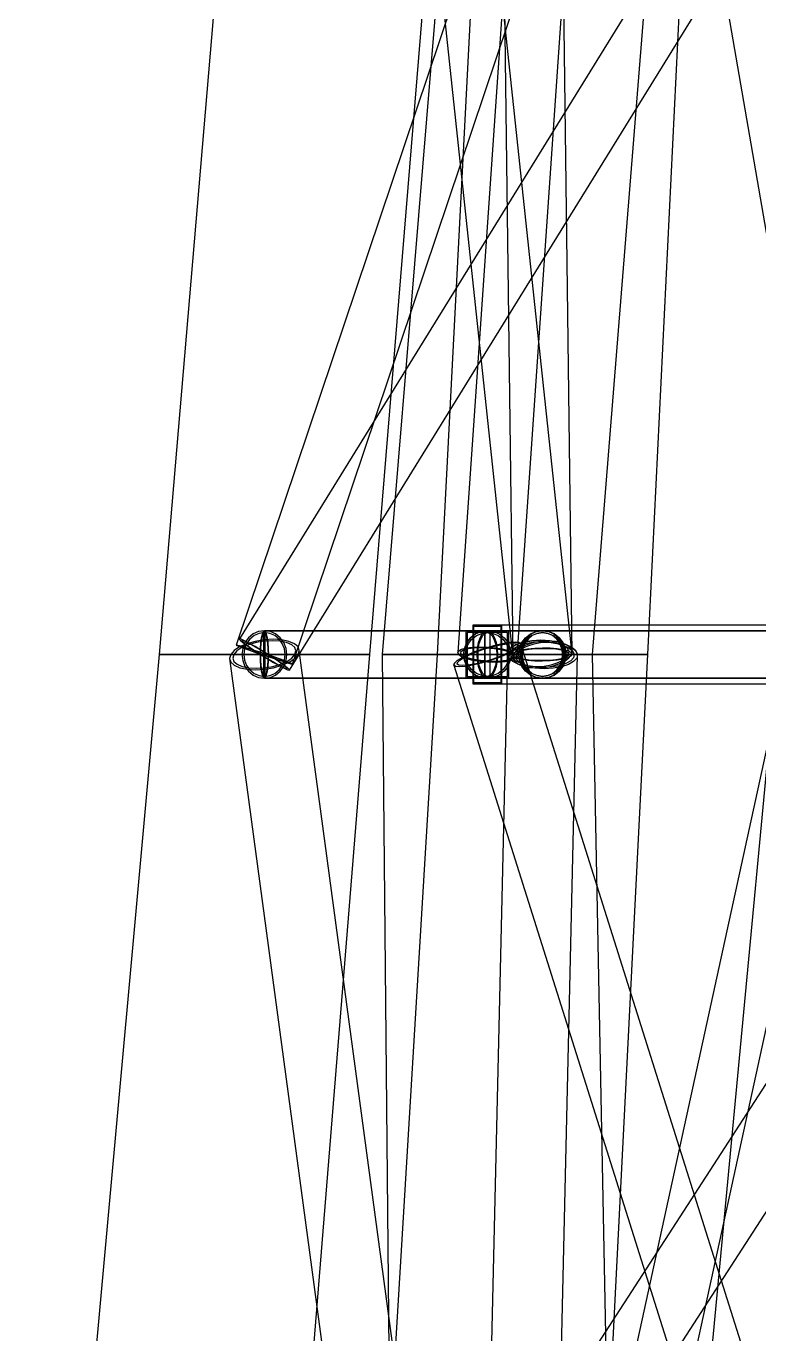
# Model space of a CAD drawing. Header units: millimetres. Extents: x -35150 to 1012618, y -518 to 497000.
# Drawn here: x -31560 to -25299, y 44193 to 55371 of the extents above; entities that cross this region are included whole.
import ezdxf

# ---------------------------------------------------------------- set-up
doc = ezdxf.new("R2010")
doc.units = ezdxf.units.MM
doc.layers.add('D-STR-STRC', color=7, linetype='Continuous', lineweight=25)

msp = doc.modelspace()

# ---------------------------------------------------------------- linework, layer by layer
at = {"layer": 'D-STR-STRC'}
for points in [[(-21355.6, 75081.2), (-29764, 50081.2), (-29761, 50078.4), (-29741.8, 50070.3), (-29707.9, 50057.4), (-29661.4, 50040.6), (-29605.5, 50021), (-29544.1, 50000), (-29481.3, 49979), (-29421.4, 49959.4), (-29368.6, 49942.6), (-29326.3, 49929.7), (-29297.5, 49921.6), (-29284.1, 49918.8), (-20875.8, 74918.8)], [(-26148.6, 75016.4), (-27872.2, 50016.4), (-27863.6, 49999.2), (-27838.3, 49982.1), (-27798, 49966.3), (-27745.5, 49952.7), (-27684.4, 49942.4), (-27618.8, 49936), (-27553.2, 49933.9), (-27492.1, 49936.4), (-27439.6, 49943.1), (-27399.3, 49953.8), (-27374, 49967.6), (-27365.4, 49983.6), (-25641.8, 74983.6)], [(-27721.8, 74996.9), (-27402.4, 49996.9), (-27393.7, 49982.8), (-27368.4, 49969.8), (-27328, 49958.9), (-27275.4, 49950.8), (-27214.1, 49946.1), (-27148.4, 49945), (-27082.7, 49947.7), (-27021.4, 49953.9), (-26968.8, 49963.3), (-26928.5, 49975.2), (-26903.1, 49988.8), (-26894.4, 50003.1), (-27213.9, 75003.1)], [(-22016.3, 62634.3), (-29737.9, 50134.3), (-29739, 50129.7), (-29725.4, 50116.3), (-29698.1, 50094.9), (-29658.9, 50067.1), (-29610.5, 50034.8), (-29556.3, 50000), (-29499.8, 49965.2), (-29445, 49932.9), (-29395.6, 49905.1), (-29354.9, 49883.7), (-29325.8, 49870.3), (-29310.2, 49865.7), (-21588.6, 62365.7)], [(-28733.1, 62470.5), (-27400.6, 49970.5), (-27387.5, 49943), (-27358, 49919.5), (-27314.3, 49901.3), (-27259.2, 49890), (-27196.6, 49886.1), (-27130.8, 49890), (-27066.1, 49901.3), (-27007, 49919.5), (-26957.6, 49943), (-26921.1, 49970.5), (-26900.2, 50000), (-26896.2, 50029.5), (-28228.6, 62529.5)], [(-26768.8, 62468.8), (-24607.9, 49968.8), (-24601.1, 49939.7), (-24577.7, 49914.7), (-24539.2, 49895.5), (-24488.3, 49883.4), (-24428.5, 49879.3), (-24363.8, 49883.4), (-24298.6, 49895.5), (-24237.4, 49914.7), (-24184.3, 49939.7), (-24143, 49968.8), (-24116.3, 50000), (-24106, 50031.2), (-26266.9, 62531.2)], [(-22506.8, 50203.2), (-29524.1, 50203.2), (-29533.7, 50196.3), (-29542.7, 50176), (-29550.4, 50143.7), (-29556.3, 50101.6), (-29560, 50052.6), (-29561.3, 50000), (-29560, 49947.4), (-29556.3, 49898.4), (-29550.4, 49856.3), (-29542.7, 49824), (-29533.7, 49803.7), (-29524.1, 49796.8), (-22506.8, 49796.8)], [(-22506.8, 50203.2), (-29524.1, 50203.2), (-29533.7, 50196.3), (-29542.7, 50176), (-29550.4, 50143.7), (-29556.3, 50101.6), (-29560, 50052.6), (-29561.3, 50000), (-29560, 49947.4), (-29556.3, 49898.4), (-29550.4, 49856.3), (-29542.7, 49824), (-29533.7, 49803.7), (-29524.1, 49796.8), (-22506.8, 49796.8)], [(-22506.8, 50203.2), (-27618.8, 50203.2), (-27641.2, 50196.3), (-27662.1, 50176), (-27680, 50143.7), (-27693.8, 50101.6), (-27702.5, 50052.6), (-27705.4, 50000), (-27702.5, 49947.4), (-27693.8, 49898.4), (-27680, 49856.3), (-27662.1, 49824), (-27641.2, 49803.7), (-27618.8, 49796.8), (-22506.8, 49796.8)], [(-24356.9, 50203.2), (-27148.4, 50203.2), (-27197.1, 50196.3), (-27242.5, 50176), (-27281.4, 50143.7), (-27311.3, 50101.6), (-27330.1, 50052.6), (-27336.6, 50000), (-27330.1, 49947.4), (-27311.3, 49898.4), (-27281.4, 49856.3), (-27242.5, 49824), (-27197.1, 49803.7), (-27148.4, 49796.8), (-24356.9, 49796.8)], [(-25303, 37453.6), (-24116.4, 50053.6), (-24133.7, 50076.5), (-24184.2, 50100.9), (-24264.6, 50125.3), (-24369.4, 50148), (-24491.3, 50167.4), (-24622.3, 50182.2), (-24753.2, 50191.4), (-24875.2, 50194.3), (-24979.9, 50190.9), (-25060.3, 50181.3), (-25110.8, 50166.1), (-25128.1, 50146.4), (-26314.6, 37546.4)], [(-30346.9, 37336.6), (-22256.1, 49836.6), (-22258.1, 49842.1), (-22277, 49858.5), (-22311.6, 49884.4), (-22359.5, 49918.3), (-22417.4, 49957.7), (-22481.4, 50000), (-22547.1, 50042.3), (-22610.1, 50081.7), (-22666.1, 50115.6), (-22711.2, 50141.5), (-22742.4, 50157.9), (-22757.5, 50163.4), (-30848.2, 37663.4)], [(-27543.3, 37533.7), (-29226.3, 50033.7), (-29236.8, 50065), (-29266.9, 50092), (-29314.5, 50112.6), (-29376.4, 50125.6), (-29448.4, 50130.1), (-29525.5, 50125.6), (-29602.5, 50112.6), (-29674.2, 50092), (-29735.7, 50065), (-29782.7, 50033.7), (-29812.1, 50000), (-29821.8, 49966.3), (-28138.8, 37466.3)], [(-23396.8, 37591.1), (-27333, 50091.1), (-27348.5, 50101.6), (-27382.4, 50105.2), (-27432.5, 50101.6), (-27495.2, 50091.1), (-27566.3, 50074.4), (-27641.1, 50052.6), (-27714.3, 50027.2), (-27781, 50000), (-27836.6, 49972.8), (-27877.4, 49947.4), (-27900.6, 49925.6), (-27904.6, 49908.9), (-23968.4, 37408.9)], [(-27137, 37500), (-26848.8, 50000), (-26862.7, 50031.4), (-26896.1, 50060.7), (-26946.7, 50085.9), (-27011, 50105.2), (-27084.7, 50117.3), (-27162.7, 50121.4), (-27239.7, 50117.3), (-27310.6, 50105.2), (-27370.4, 50085.9), (-27415, 50060.7), (-27441.5, 50031.4), (-27448, 50000), (-27736.2, 37500)], [(-27212.7, 37739.6), (-24574.4, 49829.1), (-24572.9, 49858.3), (-24588.4, 49889.5), (-24619.6, 49920.8), (-24664.6, 49949.9), (-24720.2, 49975), (-24782.7, 49994.2), (-24847.7, 50006.2), (-24910.9, 50010.3), (-24968, 50006.2), (-25015.1, 49994.2), (-25048.9, 49975), (-25067.1, 49949.9), (-27705.4, 37860.4)]]:
    msp.add_lwpolyline(points, dxfattribs=at)
for points in [[(-30424.1, 50000), (-28624.1, 50000), (-27597.3, 62500), (-29364.3, 62500)], [(-28518.8, 50000), (-26718.8, 50000), (-25716.3, 62500), (-27483.3, 62500)], [(-28048.4, 50000), (-26248.4, 50000), (-25634.4, 62500), (-27401.3, 62500)], [(-29715.7, 50000), (-29709.2, 49947.4), (-29690, 49898.4), (-29659.6, 49856.3), (-29619.9, 49824), (-29573.7, 49803.7), (-29524.1, 49796.8), (-27148.4, 49796.8), (-27098.8, 49803.7), (-27052.6, 49824), (-27012.9, 49856.3), (-26982.5, 49898.4), (-26963.3, 49947.4), (-26956.8, 50000), (-26963.3, 50052.6), (-26982.5, 50101.6), (-27012.9, 50143.7), (-27052.6, 50176), (-27098.8, 50196.3), (-27148.4, 50203.2), (-29524.1, 50203.2), (-29573.7, 50196.3), (-29619.9, 50176), (-29659.6, 50143.7), (-29690, 50101.6), (-29709.2, 50052.6)], [(-29715.7, 50000), (-29709.2, 49947.4), (-29690, 49898.4), (-29659.6, 49856.3), (-29619.9, 49824), (-29573.7, 49803.7), (-29524.1, 49796.8), (-29474.5, 49803.7), (-29428.3, 49824), (-29388.6, 49856.3), (-29358.1, 49898.4), (-29339, 49947.4), (-29332.4, 50000), (-29339, 50052.6), (-29358.1, 50101.6), (-29388.6, 50143.7), (-29428.3, 50176), (-29474.5, 50196.3), (-29524.1, 50203.2), (-29573.7, 50196.3), (-29619.9, 50176), (-29659.6, 50143.7), (-29690, 50101.6), (-29709.2, 50052.6)], [(-29715.7, 50000), (-29709.2, 49947.4), (-29690, 49898.4), (-29659.6, 49856.3), (-29619.9, 49824), (-29573.7, 49803.7), (-29524.1, 49796.8), (-27148.4, 49796.8), (-27098.8, 49803.7), (-27052.6, 49824), (-27012.9, 49856.3), (-26982.5, 49898.4), (-26963.3, 49947.4), (-26956.8, 50000), (-26963.3, 50052.6), (-26982.5, 50101.6), (-27012.9, 50143.7), (-27052.6, 50176), (-27098.8, 50196.3), (-27148.4, 50203.2), (-29524.1, 50203.2), (-29573.7, 50196.3), (-29619.9, 50176), (-29659.6, 50143.7), (-29690, 50101.6), (-29709.2, 50052.6)], [(-29715.7, 50000), (-29709.2, 49947.4), (-29690, 49898.4), (-29659.6, 49856.3), (-29619.9, 49824), (-29573.7, 49803.7), (-29524.1, 49796.8), (-29474.5, 49803.7), (-29428.3, 49824), (-29388.6, 49856.3), (-29358.1, 49898.4), (-29339, 49947.4), (-29332.4, 50000), (-29339, 50052.6), (-29358.1, 50101.6), (-29388.6, 50143.7), (-29428.3, 50176), (-29474.5, 50196.3), (-29524.1, 50203.2), (-29573.7, 50196.3), (-29619.9, 50176), (-29659.6, 50143.7), (-29690, 50101.6), (-29709.2, 50052.6)], [(-29561.3, 50000), (-29560, 49947.4), (-29556.3, 49898.4), (-29550.4, 49856.3), (-29542.7, 49824), (-29533.7, 49803.7), (-29524.1, 49796.8), (-29514.4, 49803.7), (-29505.4, 49824), (-29497.7, 49856.3), (-29491.8, 49898.4), (-29488.1, 49947.4), (-29486.8, 50000), (-29488.1, 50052.6), (-29491.8, 50101.6), (-29497.7, 50143.7), (-29505.4, 50176), (-29514.4, 50196.3), (-29524.1, 50203.2), (-29533.7, 50196.3), (-29542.7, 50176), (-29550.4, 50143.7), (-29556.3, 50101.6), (-29560, 50052.6)], [(-29561.3, 50000), (-29560, 49947.4), (-29556.3, 49898.4), (-29550.4, 49856.3), (-29542.7, 49824), (-29533.7, 49803.7), (-29524.1, 49796.8), (-29514.4, 49803.7), (-29505.4, 49824), (-29497.7, 49856.3), (-29491.8, 49898.4), (-29488.1, 49947.4), (-29486.8, 50000), (-29488.1, 50052.6), (-29491.8, 50101.6), (-29497.7, 50143.7), (-29505.4, 50176), (-29514.4, 50196.3), (-29524.1, 50203.2), (-29533.7, 50196.3), (-29542.7, 50176), (-29550.4, 50143.7), (-29556.3, 50101.6), (-29560, 50052.6)], [(-29531.5, 49800), (-13819.9, 49800), (-13819.9, 50200), (-29531.5, 50200)], [(-29516.7, 50200), (-29531.5, 50200), (-29531.5, 49800), (-29516.7, 49800)], [(-27821.3, 50000), (-27814.4, 49947.4), (-27794.2, 49898.4), (-27762, 49856.3), (-27720.1, 49824), (-27671.2, 49803.7), (-27618.8, 49796.8), (-27148.4, 49796.8), (-27096, 49803.7), (-27047.2, 49824), (-27005.2, 49856.3), (-26973, 49898.4), (-26952.8, 49947.4), (-26945.9, 50000), (-26952.8, 50052.6), (-26973, 50101.6), (-27005.2, 50143.7), (-27047.2, 50176), (-27096, 50196.3), (-27148.4, 50203.2), (-27618.8, 50203.2), (-27671.2, 50196.3), (-27720.1, 50176), (-27762, 50143.7), (-27794.2, 50101.6), (-27814.4, 50052.6)], [(-27416.3, 50000), (-27423.2, 49947.4), (-27443.4, 49898.4), (-27475.6, 49856.3), (-27517.6, 49824), (-27566.4, 49803.7), (-27618.8, 49796.8), (-27671.2, 49803.7), (-27720.1, 49824), (-27762, 49856.3), (-27794.2, 49898.4), (-27814.4, 49947.4), (-27821.3, 50000), (-27814.4, 50052.6), (-27794.2, 50101.6), (-27762, 50143.7), (-27720.1, 50176), (-27671.2, 50196.3), (-27618.8, 50203.2), (-27566.4, 50196.3), (-27517.6, 50176), (-27475.6, 50143.7), (-27443.4, 50101.6), (-27423.2, 50052.6)], [(-27802.8, 49800), (-21994.9, 49800), (-21994.9, 50200), (-27802.8, 50200)], [(-27434.8, 50200), (-27802.8, 50200), (-27802.8, 49800), (-27434.8, 49800)], [(-27743.8, 49750), (-5244.4, 49750), (-5244.4, 50250), (-27743.8, 50250)], [(-27493.8, 50250), (-27743.8, 50250), (-27743.8, 49750), (-27493.8, 49750)], [(-27499.8, 50238), (-27737.8, 50238), (-27737.8, 49762), (-27499.8, 49762)], [(-27532.2, 50000), (-27535.2, 49947.4), (-27543.8, 49898.4), (-27557.6, 49856.3), (-27575.5, 49824), (-27596.4, 49803.7), (-27618.8, 49796.8), (-27641.2, 49803.7), (-27662.1, 49824), (-27680, 49856.3), (-27693.8, 49898.4), (-27702.5, 49947.4), (-27705.4, 50000), (-27702.5, 50052.6), (-27693.8, 50101.6), (-27680, 50143.7), (-27662.1, 50176), (-27641.2, 50196.3), (-27618.8, 50203.2), (-27596.4, 50196.3), (-27575.5, 50176), (-27557.6, 50143.7), (-27543.8, 50101.6), (-27535.2, 50052.6)], [(-27643, 49800), (-13803.1, 49800), (-13803.1, 50200), (-27643, 50200)], [(-27594.6, 50200), (-27643, 50200), (-27643, 49800), (-27594.6, 49800)], [(-26945.9, 50000), (-26952.8, 49947.4), (-26973, 49898.4), (-27005.2, 49856.3), (-27047.2, 49824), (-27096, 49803.7), (-27148.4, 49796.8), (-27200.8, 49803.7), (-27249.7, 49824), (-27291.6, 49856.3), (-27323.8, 49898.4), (-27344, 49947.4), (-27350.9, 50000), (-27344, 50052.6), (-27323.8, 50101.6), (-27291.6, 50143.7), (-27249.7, 50176), (-27200.8, 50196.3), (-27148.4, 50203.2), (-27096, 50196.3), (-27047.2, 50176), (-27005.2, 50143.7), (-26973, 50101.6), (-26952.8, 50052.6)], [(-27340, 50000), (-27333.5, 49947.4), (-27314.4, 49898.4), (-27283.9, 49856.3), (-27244.2, 49824), (-27198, 49803.7), (-27148.4, 49796.8), (-27098.8, 49803.7), (-27052.6, 49824), (-27012.9, 49856.3), (-26982.5, 49898.4), (-26963.3, 49947.4), (-26956.8, 50000), (-26963.3, 50052.6), (-26982.5, 50101.6), (-27012.9, 50143.7), (-27052.6, 50176), (-27098.8, 50196.3), (-27148.4, 50203.2), (-27198, 50196.3), (-27244.2, 50176), (-27283.9, 50143.7), (-27314.4, 50101.6), (-27333.5, 50052.6)], [(-27340, 50000), (-27333.5, 49947.4), (-27314.4, 49898.4), (-27283.9, 49856.3), (-27244.2, 49824), (-27198, 49803.7), (-27148.4, 49796.8), (-27098.8, 49803.7), (-27052.6, 49824), (-27012.9, 49856.3), (-26982.5, 49898.4), (-26963.3, 49947.4), (-26956.8, 50000), (-26963.3, 50052.6), (-26982.5, 50101.6), (-27012.9, 50143.7), (-27052.6, 50176), (-27098.8, 50196.3), (-27148.4, 50203.2), (-27198, 50196.3), (-27244.2, 50176), (-27283.9, 50143.7), (-27314.4, 50101.6), (-27333.5, 50052.6)], [(-27336.6, 50000), (-27330.1, 49947.4), (-27311.3, 49898.4), (-27281.4, 49856.3), (-27242.5, 49824), (-27197.1, 49803.7), (-27148.4, 49796.8), (-27099.7, 49803.7), (-27054.3, 49824), (-27015.4, 49856.3), (-26985.5, 49898.4), (-26966.7, 49947.4), (-26960.3, 50000), (-26966.7, 50052.6), (-26985.5, 50101.6), (-27015.4, 50143.7), (-27054.3, 50176), (-27099.7, 50196.3), (-27148.4, 50203.2), (-27197.1, 50196.3), (-27242.5, 50176), (-27281.4, 50143.7), (-27311.3, 50101.6), (-27330.1, 50052.6)], [(-29812.1, 50000), (-29821.8, 49966.3), (-29811.3, 49935), (-29781.2, 49908), (-29733.6, 49887.4), (-29671.7, 49874.4), (-29599.7, 49869.9), (-29522.6, 49874.4), (-29445.6, 49887.4), (-29373.9, 49908), (-29312.5, 49935), (-29265.4, 49966.3), (-29236.1, 50000), (-29226.3, 50033.7), (-29236.8, 50065), (-29266.9, 50092), (-29314.5, 50112.6), (-29376.4, 50125.6), (-29448.4, 50130.1), (-29525.5, 50125.6), (-29602.5, 50112.6), (-29674.2, 50092), (-29735.7, 50065), (-29782.7, 50033.7)], [(-29785.2, 50000), (-29794.1, 49969.5), (-29784.5, 49941), (-29757.2, 49916.6), (-29714, 49897.9), (-29657.9, 49886.1), (-29592.7, 49882.1), (-29522.7, 49886.1), (-29452.9, 49897.9), (-29387.9, 49916.6), (-29332.2, 49941), (-29289.6, 49969.5), (-29262.9, 50000), (-29254.1, 50030.5), (-29263.6, 50059), (-29290.9, 50083.4), (-29334.1, 50102.1), (-29390.2, 50113.9), (-29455.5, 50117.9), (-29525.4, 50113.9), (-29595.2, 50102.1), (-29660.2, 50083.4), (-29715.9, 50059), (-29758.5, 50030.5)], [(-29544.1, 50000), (-29481.3, 49979), (-29421.4, 49959.4), (-29368.6, 49942.6), (-29326.3, 49929.7), (-29297.5, 49921.6), (-29284.1, 49918.8), (-29287.1, 49921.6), (-29306.3, 49929.7), (-29340.3, 49942.6), (-29386.8, 49959.4), (-29442.6, 49979), (-29504.1, 50000), (-29566.8, 50021), (-29626.7, 50040.6), (-29679.6, 50057.4), (-29721.8, 50070.3), (-29750.6, 50078.4), (-29764, 50081.2), (-29761, 50078.4), (-29741.8, 50070.3), (-29707.9, 50057.4), (-29661.4, 50040.6), (-29605.5, 50021)], [(-29556.3, 50000), (-29499.8, 49965.2), (-29445, 49932.9), (-29395.6, 49905.1), (-29354.9, 49883.7), (-29325.8, 49870.3), (-29310.2, 49865.7), (-29309.1, 49870.3), (-29322.7, 49883.7), (-29350.1, 49905.1), (-29389.2, 49932.9), (-29437.6, 49965.2), (-29491.9, 50000), (-29548.3, 50034.8), (-29603.1, 50067.1), (-29652.5, 50094.9), (-29693.2, 50116.3), (-29722.3, 50129.7), (-29737.9, 50134.3), (-29739, 50129.7), (-29725.4, 50116.3), (-29698.1, 50094.9), (-29658.9, 50067.1), (-29610.5, 50034.8)], [(-29553.1, 50000), (-29502.2, 49968.7), (-29452.8, 49939.5), (-29408.2, 49914.4), (-29371.6, 49895.2), (-29345.3, 49883.1), (-29331.2, 49878.9), (-29330.3, 49883.1), (-29342.6, 49895.2), (-29367.2, 49914.4), (-29402.5, 49939.5), (-29446.1, 49968.7), (-29495, 50000), (-29545.9, 50031.3), (-29595.3, 50060.5), (-29639.9, 50085.6), (-29676.5, 50104.8), (-29702.8, 50116.9), (-29716.9, 50121.1), (-29717.8, 50116.9), (-29705.6, 50104.8), (-29680.9, 50085.6), (-29645.6, 50060.5), (-29602, 50031.3)], [(-29700.6, 50000), (-29694.6, 49951.5), (-29676.9, 49906.4), (-29648.9, 49867.6), (-29612.3, 49837.9), (-29569.8, 49819.2), (-29524.1, 49812.8), (-29478.4, 49819.2), (-29435.8, 49837.9), (-29399.2, 49867.6), (-29371.2, 49906.4), (-29353.6, 49951.5), (-29347.5, 50000), (-29353.6, 50048.5), (-29371.2, 50093.6), (-29399.2, 50132.4), (-29435.8, 50162.1), (-29478.4, 50180.8), (-29524.1, 50187.2), (-29569.8, 50180.8), (-29612.3, 50162.1), (-29648.9, 50132.4), (-29676.9, 50093.6), (-29694.6, 50048.5)], [(-29700.6, 50000), (-29694.6, 49951.5), (-29676.9, 49906.4), (-29648.9, 49867.6), (-29612.3, 49837.9), (-29569.8, 49819.2), (-29524.1, 49812.8), (-29478.4, 49819.2), (-29435.8, 49837.9), (-29399.2, 49867.6), (-29371.2, 49906.4), (-29353.6, 49951.5), (-29347.5, 50000), (-29353.6, 50048.5), (-29371.2, 50093.6), (-29399.2, 50132.4), (-29435.8, 50162.1), (-29478.4, 50180.8), (-29524.1, 50187.2), (-29569.8, 50180.8), (-29612.3, 50162.1), (-29648.9, 50132.4), (-29676.9, 50093.6), (-29694.6, 50048.5)], [(-29558.4, 50000), (-29557.2, 49951.5), (-29553.8, 49906.4), (-29548.3, 49867.6), (-29541.2, 49837.9), (-29532.9, 49819.2), (-29524.1, 49812.8), (-29515.2, 49819.2), (-29506.9, 49837.9), (-29499.8, 49867.6), (-29494.4, 49906.4), (-29490.9, 49951.5), (-29489.8, 50000), (-29490.9, 50048.5), (-29494.4, 50093.6), (-29499.8, 50132.4), (-29506.9, 50162.1), (-29515.2, 50180.8), (-29524.1, 50187.2), (-29532.9, 50180.8), (-29541.2, 50162.1), (-29548.3, 50132.4), (-29553.8, 50093.6), (-29557.2, 50048.5)], [(-29558.4, 50000), (-29557.2, 49951.5), (-29553.8, 49906.4), (-29548.3, 49867.6), (-29541.2, 49837.9), (-29532.9, 49819.2), (-29524.1, 49812.8), (-29515.2, 49819.2), (-29506.9, 49837.9), (-29499.8, 49867.6), (-29494.4, 49906.4), (-29490.9, 49951.5), (-29489.8, 50000), (-29490.9, 50048.5), (-29494.4, 50093.6), (-29499.8, 50132.4), (-29506.9, 50162.1), (-29515.2, 50180.8), (-29524.1, 50187.2), (-29532.9, 50180.8), (-29541.2, 50162.1), (-29548.3, 50132.4), (-29553.8, 50093.6), (-29557.2, 50048.5)], [(-29517.1, 50188), (-29531, 50188), (-29531, 49812), (-29517.1, 49812)], [(-27456.6, 50000), (-27523.3, 49972.8), (-27596.6, 49947.4), (-27671.3, 49925.6), (-27742.4, 49908.9), (-27805.2, 49898.4), (-27855.2, 49894.8), (-27889.1, 49898.4), (-27904.6, 49908.9), (-27900.6, 49925.6), (-27877.4, 49947.4), (-27836.6, 49972.8), (-27781, 50000), (-27714.3, 50027.2), (-27641.1, 50052.6), (-27566.3, 50074.4), (-27495.2, 50091.1), (-27432.5, 50101.6), (-27382.4, 50105.2), (-27348.5, 50101.6), (-27333, 50091.1), (-27337, 50074.4), (-27360.2, 50052.6), (-27401, 50027.2)], [(-27471.8, 50000), (-27532.3, 49975.3), (-27598.6, 49952.3), (-27666.4, 49932.6), (-27730.9, 49917.4), (-27787.8, 49907.9), (-27833.1, 49904.7), (-27863.9, 49907.9), (-27877.9, 49917.4), (-27874.3, 49932.6), (-27853.3, 49952.3), (-27816.3, 49975.3), (-27765.8, 50000), (-27705.4, 50024.7), (-27639, 50047.7), (-27571.2, 50067.4), (-27506.7, 50082.6), (-27449.9, 50092.1), (-27404.5, 50095.3), (-27373.7, 50092.1), (-27359.7, 50082.6), (-27363.3, 50067.4), (-27384.3, 50047.7), (-27421.3, 50024.7)], [(-27432.3, 50000), (-27438.6, 49951.5), (-27457.3, 49906.4), (-27486.9, 49867.6), (-27525.5, 49837.9), (-27570.5, 49819.2), (-27618.8, 49812.8), (-27667.1, 49819.2), (-27712.1, 49837.9), (-27750.7, 49867.6), (-27780.4, 49906.4), (-27799, 49951.5), (-27805.4, 50000), (-27799, 50048.5), (-27780.4, 50093.6), (-27750.7, 50132.4), (-27712.1, 50162.1), (-27667.1, 50180.8), (-27618.8, 50187.2), (-27570.5, 50180.8), (-27525.5, 50162.1), (-27486.9, 50132.4), (-27457.3, 50093.6), (-27438.6, 50048.5)], [(-27445.8, 50188), (-27791.8, 50188), (-27791.8, 49812), (-27445.8, 49812)], [(-27539, 50000), (-27541.7, 49951.5), (-27549.7, 49906.4), (-27562.4, 49867.6), (-27578.9, 49837.9), (-27598.2, 49819.2), (-27618.8, 49812.8), (-27639.5, 49819.2), (-27658.7, 49837.9), (-27675.2, 49867.6), (-27687.9, 49906.4), (-27695.9, 49951.5), (-27698.6, 50000), (-27695.9, 50048.5), (-27687.9, 50093.6), (-27675.2, 50132.4), (-27658.7, 50162.1), (-27639.5, 50180.8), (-27618.8, 50187.2), (-27598.2, 50180.8), (-27578.9, 50162.1), (-27562.4, 50132.4), (-27549.7, 50093.6), (-27541.7, 50048.5)], [(-27596.1, 50188), (-27641.6, 50188), (-27641.6, 49812), (-27596.1, 49812)], [(-26848.8, 50000), (-26855.3, 49968.6), (-26881.8, 49939.3), (-26926.5, 49914.1), (-26986.2, 49894.8), (-27057.1, 49882.7), (-27134.1, 49878.6), (-27212.1, 49882.7), (-27285.8, 49894.8), (-27350.1, 49914.1), (-27400.7, 49939.3), (-27434.1, 49968.6), (-27448, 50000), (-27441.5, 50031.4), (-27415, 50060.7), (-27370.4, 50085.9), (-27310.6, 50105.2), (-27239.7, 50117.3), (-27162.7, 50121.4), (-27084.7, 50117.3), (-27011, 50105.2), (-26946.7, 50085.9), (-26896.1, 50060.7), (-26862.7, 50031.4)], [(-26876.8, 50000), (-26882.7, 49971.5), (-26906.7, 49944.9), (-26947.2, 49922.1), (-27001.4, 49904.6), (-27065.6, 49893.6), (-27135.5, 49889.9), (-27206.2, 49893.6), (-27273, 49904.6), (-27331.3, 49922.1), (-27377.2, 49944.9), (-27407.4, 49971.5), (-27420, 50000), (-27414.1, 50028.5), (-27390.1, 50055.1), (-27349.6, 50077.9), (-27295.4, 50095.4), (-27231.2, 50106.4), (-27161.4, 50110.1), (-27090.6, 50106.4), (-27023.8, 50095.4), (-26965.5, 50077.9), (-26919.6, 50055.1), (-26889.4, 50028.5)], [(-27396.6, 50000), (-27400.6, 49970.5), (-27387.5, 49943), (-27358, 49919.5), (-27314.3, 49901.3), (-27259.2, 49890), (-27196.6, 49886.1), (-27130.8, 49890), (-27066.1, 49901.3), (-27007, 49919.5), (-26957.6, 49943), (-26921.1, 49970.5), (-26900.2, 50000), (-26896.2, 50029.5), (-26909.3, 50057), (-26938.8, 50080.5), (-26982.5, 50098.7), (-27037.6, 50110), (-27100.2, 50113.9), (-27166.1, 50110), (-27230.7, 50098.7), (-27289.8, 50080.5), (-27339.2, 50057), (-27375.7, 50029.5)], [(-27372.2, 50000), (-27375.8, 49973.4), (-27363.9, 49948.6), (-27337.4, 49927.4), (-27297.9, 49911.1), (-27248.3, 49900.8), (-27191.9, 49897.3), (-27132.5, 49900.8), (-27074.2, 49911.1), (-27020.9, 49927.4), (-26976.4, 49948.6), (-26943.5, 49973.4), (-26924.6, 50000), (-26921, 50026.6), (-26932.9, 50051.4), (-26959.4, 50072.6), (-26998.9, 50088.9), (-27048.5, 50099.2), (-27104.9, 50102.7), (-27164.3, 50099.2), (-27222.6, 50088.9), (-27275.9, 50072.6), (-27320.5, 50051.4), (-27353.3, 50026.6)], [(-26961.9, 50000), (-26968.2, 49951.5), (-26986.8, 49906.4), (-27016.5, 49867.6), (-27055.1, 49837.9), (-27100.1, 49819.2), (-27148.4, 49812.8), (-27196.7, 49819.2), (-27241.7, 49837.9), (-27280.3, 49867.6), (-27310, 49906.4), (-27328.6, 49951.5), (-27335, 50000), (-27328.6, 50048.5), (-27310, 50093.6), (-27280.3, 50132.4), (-27241.7, 50162.1), (-27196.7, 50180.8), (-27148.4, 50187.2), (-27100.1, 50180.8), (-27055.1, 50162.1), (-27016.5, 50132.4), (-26986.8, 50093.6), (-26968.2, 50048.5)], [(-27324.9, 50000), (-27318.9, 49951.5), (-27301.3, 49906.4), (-27273.2, 49867.6), (-27236.7, 49837.9), (-27194.1, 49819.2), (-27148.4, 49812.8), (-27102.7, 49819.2), (-27060.1, 49837.9), (-27023.6, 49867.6), (-26995.5, 49906.4), (-26977.9, 49951.5), (-26971.9, 50000), (-26977.9, 50048.5), (-26995.5, 50093.6), (-27023.6, 50132.4), (-27060.1, 50162.1), (-27102.7, 50180.8), (-27148.4, 50187.2), (-27194.1, 50180.8), (-27236.7, 50162.1), (-27273.2, 50132.4), (-27301.3, 50093.6), (-27318.9, 50048.5)], [(-27324.9, 50000), (-27318.9, 49951.5), (-27301.3, 49906.4), (-27273.2, 49867.6), (-27236.7, 49837.9), (-27194.1, 49819.2), (-27148.4, 49812.8), (-27102.7, 49819.2), (-27060.1, 49837.9), (-27023.6, 49867.6), (-26995.5, 49906.4), (-26977.9, 49951.5), (-26971.9, 50000), (-26977.9, 50048.5), (-26995.5, 50093.6), (-27023.6, 50132.4), (-27060.1, 50162.1), (-27102.7, 50180.8), (-27148.4, 50187.2), (-27194.1, 50180.8), (-27236.7, 50162.1), (-27273.2, 50132.4), (-27301.3, 50093.6), (-27318.9, 50048.5)], [(-27321.7, 50000), (-27315.8, 49951.5), (-27298.5, 49906.4), (-27271, 49867.6), (-27235.1, 49837.9), (-27193.3, 49819.2), (-27148.4, 49812.8), (-27103.5, 49819.2), (-27061.7, 49837.9), (-27025.8, 49867.6), (-26998.3, 49906.4), (-26981, 49951.5), (-26975.1, 50000), (-26981, 50048.5), (-26998.3, 50093.6), (-27025.8, 50132.4), (-27061.7, 50162.1), (-27103.5, 50180.8), (-27148.4, 50187.2), (-27193.3, 50180.8), (-27235.1, 50162.1), (-27271, 50132.4), (-27298.5, 50093.6), (-27315.8, 50048.5)], [(-31560.1, 37500), (-29635.1, 37500), (-28624.1, 50000), (-30424.1, 50000)], [(-28624.1, 50000), (-28654.7, 50000), (-28744.6, 50000), (-28887.7, 50000), (-29074.1, 50000), (-29291.1, 50000), (-29524.1, 50000), (-29757, 50000), (-29974.1, 50000), (-30160.5, 50000), (-30303.5, 50000), (-30393.4, 50000), (-30424.1, 50000), (-30393.4, 50000), (-30303.5, 50000), (-30160.5, 50000), (-29974.1, 50000), (-29757, 50000), (-29524.1, 50000), (-29291.1, 50000), (-29074.1, 50000), (-28887.7, 50000), (-28744.6, 50000), (-28654.7, 50000)], [(-29542.1, 50000), (-29485.5, 49981.1), (-29431.5, 49963.4), (-29383.9, 49948.2), (-29345.8, 49936.6), (-29319.8, 49929.3), (-29307.8, 49926.8), (-29310.5, 49929.3), (-29327.7, 49936.6), (-29358.4, 49948.2), (-29400.3, 49963.4), (-29450.7, 49981.1), (-29506, 50000), (-29562.6, 50018.9), (-29616.6, 50036.6), (-29664.3, 50051.8), (-29702.4, 50063.4), (-29728.3, 50070.7), (-29740.4, 50073.2), (-29737.7, 50070.7), (-29720.4, 50063.4), (-29689.8, 50051.8), (-29647.8, 50036.6), (-29597.5, 50018.9)], [(-28803.5, 37500), (-26878.5, 37500), (-26248.4, 50000), (-28048.4, 50000)], [(-28518.8, 50000), (-28399.1, 37500), (-26474.1, 37500), (-26718.8, 50000)], [(-26718.8, 50000), (-26749.5, 50000), (-26839.4, 50000), (-26982.4, 50000), (-27168.8, 50000), (-27385.9, 50000), (-27618.8, 50000), (-27851.7, 50000), (-28068.8, 50000), (-28255.2, 50000), (-28398.2, 50000), (-28488.1, 50000), (-28518.8, 50000), (-28488.1, 50000), (-28398.2, 50000), (-28255.2, 50000), (-28068.8, 50000), (-27851.7, 50000), (-27618.8, 50000), (-27385.9, 50000), (-27168.8, 50000), (-26982.4, 50000), (-26839.4, 50000), (-26749.5, 50000)], [(-26248.4, 50000), (-26279.1, 50000), (-26369, 50000), (-26512, 50000), (-26698.4, 50000), (-26915.5, 50000), (-27148.4, 50000), (-27381.3, 50000), (-27598.4, 50000), (-27784.8, 50000), (-27927.8, 50000), (-28017.7, 50000), (-28048.4, 50000), (-28017.7, 50000), (-27927.8, 50000), (-27784.8, 50000), (-27598.4, 50000), (-27381.3, 50000), (-27148.4, 50000), (-26915.5, 50000), (-26698.4, 50000), (-26512, 50000), (-26369, 50000), (-26279.1, 50000)], [(-27618.8, 49936), (-27684.4, 49942.4), (-27745.5, 49952.7), (-27798, 49966.3), (-27838.3, 49982.1), (-27863.6, 49999.2), (-27872.2, 50016.4), (-27863.6, 50032.4), (-27838.3, 50046.2), (-27798, 50056.9), (-27745.5, 50063.6), (-27684.4, 50066.1), (-27618.8, 50064), (-27553.2, 50057.6), (-27492.1, 50047.3), (-27439.6, 50033.7), (-27399.3, 50017.9), (-27374, 50000.8), (-27365.4, 49983.6), (-27374, 49967.6), (-27399.3, 49953.8), (-27439.6, 49943.1), (-27492.1, 49936.4), (-27553.2, 49933.9)], [(-27618.8, 49942.3), (-27677.9, 49948), (-27733.1, 49957.4), (-27780.4, 49969.6), (-27816.7, 49983.9), (-27839.5, 49999.3), (-27847.3, 50014.8), (-27839.5, 50029.2), (-27816.7, 50041.6), (-27780.4, 50051.3), (-27733.1, 50057.4), (-27677.9, 50059.6), (-27618.8, 50057.7), (-27559.7, 50052), (-27504.6, 50042.6), (-27457.2, 50030.4), (-27420.9, 50016.1), (-27398.1, 50000.7), (-27390.3, 49985.2), (-27398.1, 49970.8), (-27420.9, 49958.4), (-27457.2, 49948.7), (-27504.6, 49942.6), (-27559.7, 49940.4)], [(-27148.4, 50055), (-27214.1, 50052.3), (-27275.4, 50046.1), (-27328, 50036.7), (-27368.4, 50024.8), (-27393.7, 50011.2), (-27402.4, 49996.9), (-27393.7, 49982.8), (-27368.4, 49969.8), (-27328, 49958.9), (-27275.4, 49950.8), (-27214.1, 49946.1), (-27148.4, 49945), (-27082.7, 49947.7), (-27021.4, 49953.9), (-26968.8, 49963.3), (-26928.5, 49975.2), (-26903.1, 49988.8), (-26894.4, 50003.1), (-26903.1, 50017.2), (-26928.5, 50030.2), (-26968.8, 50041.1), (-27021.4, 50049.2), (-27082.7, 50053.9)], [(-27148.4, 50049.6), (-27207.7, 50047.2), (-27262.9, 50041.5), (-27310.3, 50033.1), (-27346.7, 50022.4), (-27369.6, 50010.1), (-27377.4, 49997.2), (-27369.6, 49984.5), (-27346.7, 49972.8), (-27310.3, 49963), (-27262.9, 49955.7), (-27207.7, 49951.4), (-27148.4, 49950.4), (-27089.1, 49952.8), (-27033.9, 49958.5), (-26986.5, 49966.9), (-26950.1, 49977.6), (-26927.2, 49989.9), (-26919.4, 50002.8), (-26927.2, 50015.5), (-26950.1, 50027.2), (-26986.5, 50037), (-27033.9, 50044.3), (-27089.1, 50048.6)]]:
    msp.add_lwpolyline(points, close=True, dxfattribs=at)

doc.saveas('drawing.dxf')
